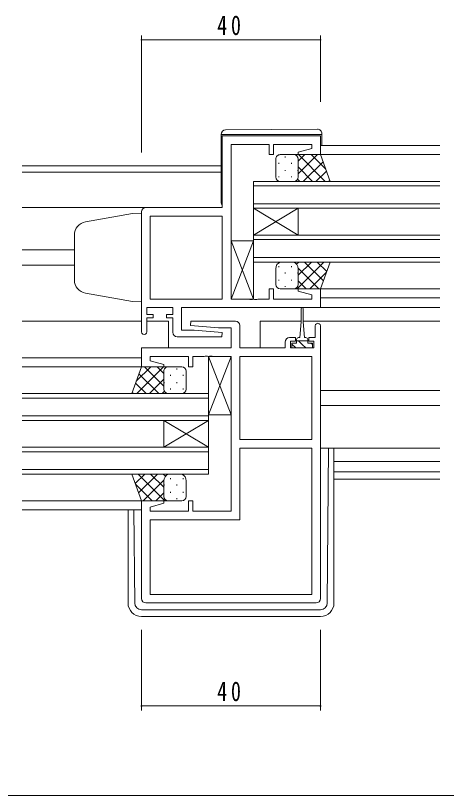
# Model space of a CAD drawing. Units: millimetres, scale not verified. Extents: x -567 to 567, y -403 to 403.
# Drawn here: x 222.9 to 319.1, y -63.6 to 110.7 of the extents above; entities that cross this region are included whole.
import ezdxf

# ---------------------------------------------------------------- set-up
doc = ezdxf.new("R2010")
doc.units = ezdxf.units.MM
doc.header["$LTSCALE"] = 2
for name, color, linetype, lineweight in [('0-3_YKK_11', 7, 'Continuous', 18), ('0-4_YKK_12', 2, 'Continuous', 18), ('0-5_YKK_13', 4, 'Continuous', 18), ('0-6_YKK_D', 6, 'Continuous', 18)]:
    doc.layers.add(name, color=color, linetype=linetype, lineweight=lineweight)
doc.styles.add('ＭＳ ゴシック', font='')
doc.styles.get('ＭＳ ゴシック').set_extended_font_data('MS Gothic')

msp = doc.modelspace()

# ---------------------------------------------------------------- linework, layer by layer
at = {"layer": '0-3_YKK_11'}
for p, q in [((269.024, 83.813), (291.024, 83.813)), ((269.024, 67.813), (269.024, 83.813)), ((291.024, 83.813), (291.024, 79.613)), ((279.524, 81.883), (271.024, 81.883)), ((271.024, 81.883), (271.024, 47.343)), ((289.094, 81.883), (280.524, 81.883)), ((285.995, 80.135), (289.094, 80.965)), ((289.094, 80.965), (289.094, 81.883)), ((286.064, 79.613), (285.995, 80.135)), ((291.024, 79.613), (286.064, 79.613)), ((251.024, 40.013), (251.024, 66.813)), ((252.024, 67.813), (269.024, 67.813)), ((252.954, 65.883), (269.024, 65.883)), ((252.954, 47.343), (252.954, 65.883)), ((269.024, 65.883), (269.024, 47.343)), ((269.024, 65.883), (269.024, 47.343)), ((285.995, 49.09), (286.064, 49.613)), ((289.094, 48.26), (285.995, 49.09)), ((286.064, 49.613), (291.024, 49.613)), ((291.024, 49.613), (291.024, 45.413)), ((269.024, 47.343), (252.954, 47.343)), ((271.024, 47.343), (275.066, 47.343)), ((275.066, 47.343), (275.249, 47.223)), ((275.249, 47.223), (275.799, 47.223)), ((275.799, 47.223), (275.982, 47.343)), ((275.982, 47.343), (276.066, 47.343)), ((276.066, 47.343), (276.249, 47.223)), ((276.249, 47.223), (276.799, 47.223)), ((276.799, 47.223), (276.982, 47.343)), ((276.982, 47.343), (279.524, 47.343)), ((280.524, 47.343), (289.094, 47.343)), ((289.094, 47.343), (289.094, 48.26)), ((258.024, 45.413), (252.224, 45.413)), ((259.954, 45.413), (259.954, 40.413)), ((291.024, 45.413), (259.954, 45.413)), ((253.624, 43.913), (253.624, 43.113)), ((256.624, 43.113), (256.624, 43.913)), ((273.024, 41.413), (273.024, 36.413)), ((291.024, 41.313), (291.024, -19.587)), ((283.124, 36.413), (283.124, 37.713)), ((251.024, 32.213), (251.024, 36.413)), ((251.024, 36.413), (271.094, 36.413)), ((273.024, 36.413), (283.124, 36.413)), ((284.324, 36.413), (289.524, 36.413)), ((252.954, 34.483), (252.954, 33.565)), ((261.524, 34.483), (252.954, 34.483)), ((252.954, 33.565), (256.053, 32.735)), ((271.024, -0.057), (271.024, 34.483)), ((273.024, 34.483), (289.094, 34.483)), ((273.024, 15.943), (273.024, 34.483)), ((289.094, 34.483), (289.094, 15.943)), ((289.094, 34.483), (289.094, 15.943)), ((255.985, 32.213), (251.024, 32.213)), ((256.053, 32.735), (255.985, 32.213)), ((289.094, 15.943), (273.024, 15.943)), ((273.024, 14.013), (289.094, 14.013)), ((273.024, -1.987), (273.024, 14.013)), ((289.094, 14.013), (289.094, -18.657)), ((251.024, 2.213), (255.985, 2.213)), ((251.024, -19.587), (251.024, 2.213)), ((255.985, 2.213), (256.053, 1.69)), ((261.524, 2.213), (262.524, 2.213)), ((261.524, -0.057), (261.524, 2.213)), ((262.524, 2.213), (262.524, -0.057)), ((256.053, 1.69), (252.954, 0.86)), ((252.954, 0.86), (252.954, -0.057)), ((252.954, -0.057), (261.524, -0.057)), ((262.524, -0.057), (271.024, -0.057)), ((252.954, -1.987), (273.024, -1.987)), ((252.954, -18.657), (252.954, -1.987)), ((289.094, -18.657), (252.954, -18.657)), ((289.094, -18.657), (252.954, -18.657)), ((290.024, -20.587), (252.024, -20.587))]:
    msp.add_line(p, q, dxfattribs=at)
for points in [[(280.524, 81.883), (280.524, 79.613), (279.524, 79.613), (279.524, 81.883)], [(279.524, 47.343), (279.524, 49.613), (280.524, 49.613), (280.524, 47.343)], [(252.224, 45.413), (252.224, 43.913), (253.624, 43.913)], [(256.624, 43.913), (258.024, 43.913), (258.024, 45.413)], [(253.624, 43.113), (252.224, 43.113), (252.224, 40.013)], [(258.024, 39.913), (258.024, 43.113), (256.624, 43.113)], [(271.094, 36.413), (271.094, 40.913), (268.217, 40.913), (262.004, 41.456), (262.046, 42.413), (272.024, 42.413)], [(259.954, 40.413), (262.831, 40.413), (269.044, 39.869), (269.002, 38.913), (259.024, 38.913)], [(289.524, 36.413), (289.524, 37.913), (288.424, 37.913), (288.424, 38.713), (289.824, 38.713), (289.824, 41.313)], [(284.124, 38.713), (285.424, 38.713), (285.424, 37.913), (284.324, 37.913), (284.324, 36.413)], [(271.024, 34.483), (266.982, 34.483), (266.799, 34.603), (266.249, 34.603), (266.066, 34.483), (265.982, 34.483), (265.799, 34.603), (265.249, 34.603), (265.066, 34.483), (262.524, 34.483), (262.524, 32.213), (261.524, 32.213), (261.524, 34.483)]]:
    msp.add_lwpolyline(points, dxfattribs=at)
for centre, radius, start, end in [((252.024, 66.813), 1, 90.00001, 179.99999), ((272.024, 41.413), 1, 0.00001, 89.99999), ((290.424, 41.313), 0.6, 359.99999, 180.00001), ((251.624, 40.013), 0.6, 179.99999, 0.00001), ((259.024, 39.913), 1, 180.00001, 269.99999), ((284.124, 37.713), 1, 90.00001, 179.99999), ((252.024, -19.587), 1, 180.00001, 269.99999), ((290.024, -19.587), 1, 270.00001, 359.99999)]:
    msp.add_arc(centre, radius, start, end, dxfattribs=at)
at = {"layer": '0-4_YKK_12'}
for p, q in [((317.649, 81.613), (291.024, 81.613)), ((317.649, 79.613), (291.024, 79.613)), ((268.824, 77.113), (224.399, 77.113)), ((268.824, 75.713), (224.399, 75.713)), ((276.024, 73.613), (276.024, 67.613)), ((317.649, 73.613), (276.024, 73.613)), ((276.024, 72.613), (317.649, 72.613)), ((317.649, 68.613), (276.024, 68.613)), ((252.024, 67.813), (224.399, 67.813)), ((276.024, 67.613), (276.024, 61.613)), ((276.024, 67.613), (286.024, 61.613)), ((276.024, 61.613), (286.024, 67.613)), ((276.024, 67.613), (317.649, 67.613)), ((286.024, 67.613), (286.024, 61.613)), ((276.024, 61.613), (276.024, 55.613)), ((317.649, 61.613), (276.024, 61.613)), ((276.024, 60.613), (317.649, 60.613)), ((236.024, 58.313), (224.399, 58.313)), ((317.649, 56.613), (276.024, 56.613)), ((236.024, 54.913), (224.399, 54.913)), ((276.024, 55.613), (317.649, 55.613)), ((291.024, 49.614), (317.649, 49.614)), ((291.024, 47.613), (317.649, 47.613)), ((290.524, 45.413), (317.649, 45.413)), ((251.024, 42.413), (224.399, 42.413)), ((257.024, 42.413), (252.224, 42.413)), ((257.024, 42.413), (257.024, 36.413)), ((277.524, 42.413), (277.524, 36.413)), ((286.674, 42.413), (277.524, 42.413)), ((317.649, 42.413), (287.174, 42.413)), ((251.024, 34.213), (224.399, 34.213)), ((251.269, 32.213), (224.399, 32.213)), ((266.024, 26.213), (224.399, 26.213)), ((266.024, 20.213), (266.024, 26.213)), ((317.649, 26.913), (291.024, 26.913)), ((224.399, 25.213), (266.024, 25.213)), ((317.649, 23.513), (291.024, 23.513)), ((266.024, 21.213), (224.399, 21.213)), ((224.399, 20.213), (266.024, 20.213)), ((256.024, 20.213), (256.024, 14.213)), ((266.024, 20.213), (256.024, 14.213)), ((266.024, 14.213), (256.024, 20.213)), ((266.024, 20.213), (266.024, 14.213)), ((266.024, 14.213), (224.399, 14.213)), ((266.024, 8.213), (266.024, 14.213)), ((224.399, 13.213), (266.024, 13.213)), ((317.649, 11.013), (294.023, 11.013)), ((266.024, 9.213), (224.399, 9.213)), ((317.649, 8.743), (294.023, 8.743)), ((224.399, 8.213), (266.024, 8.213)), ((317.649, 7.113), (294.023, 7.113)), ((251.524, 2.213), (224.399, 2.213)), ((251.024, 0.213), (224.399, 0.213))]:
    msp.add_line(p, q, dxfattribs=at)
at = {"layer": '0-5_YKK_13'}
for p, q in [((268.824, 84.113), (268.824, 83.813)), ((268.824, 68.813), (268.824, 83.813)), ((269.32, 84.113), (290.82, 84.113)), ((290.315, 85.3), (269.815, 85.121)), ((290.82, 84.113), (291.324, 84.113)), ((291.324, 84.113), (291.324, 84.3)), ((291.324, 83.813), (291.324, 84.113)), ((291.324, 83.813), (291.324, 81.613)), ((281.024, 74.613), (281.024, 78.613)), ((282.024, 79.613), (285.024, 79.613)), ((283.104, 79.193), (283.104, 78.993)), ((291.024, 79.613), (285.024, 79.613)), ((286.024, 78.12), (287.517, 79.613)), ((286.024, 75.291), (290.345, 79.613)), ((286.024, 78.613), (286.024, 75.013)), ((286.024, 78.613), (286.024, 74.613)), ((292.097, 73.613), (286.097, 79.613)), ((292.19, 76.348), (288.925, 79.613)), ((293.167, 73.613), (291.024, 79.613)), ((281.689, 77.778), (281.689, 77.578)), ((284.519, 77.778), (284.519, 77.578)), ((289.269, 73.613), (286.024, 76.857)), ((287.174, 73.613), (291.59, 78.029)), ((283.104, 76.163), (283.104, 75.963)), ((285.934, 76.163), (285.934, 75.963)), ((290.002, 73.613), (292.334, 75.945)), ((281.689, 74.748), (281.689, 74.548)), ((285.024, 73.613), (282.024, 73.613)), ((284.519, 74.748), (284.519, 74.548)), ((285.024, 73.613), (293.167, 73.613)), ((286.44, 73.613), (285.908, 74.145)), ((292.831, 73.613), (293.078, 73.86)), ((249.024, 66.443), (238.503, 64.588)), ((251.024, 66.513), (249.024, 66.443)), ((251.024, 66.513), (251.024, 46.713)), ((236.024, 61.633), (236.024, 51.456)), ((271.024, 60.343), (276.024, 60.343)), ((276.024, 47.343), (271.024, 60.343)), ((276.024, 60.343), (271.024, 47.343)), ((271.024, 47.343), (271.024, 60.343)), ((276.024, 60.343), (276.024, 47.343)), ((281.024, 54.113), (281.024, 50.613)), ((281.689, 54.478), (281.689, 54.678)), ((285.024, 55.613), (282.024, 55.613)), ((284.519, 54.478), (284.519, 54.678)), ((285.024, 55.613), (293.167, 55.613)), ((285.678, 55.146), (286.144, 55.613)), ((285.801, 49.613), (291.801, 55.613)), ((286.024, 52.664), (288.973, 55.613)), ((290.641, 49.613), (286.024, 54.229)), ((286.024, 50.613), (286.024, 54.113)), ((291.668, 51.415), (287.47, 55.613)), ((292.412, 53.499), (290.298, 55.613)), ((293.167, 55.613), (291.024, 49.613)), ((293.156, 55.583), (293.126, 55.613)), ((283.104, 53.063), (283.104, 53.263)), ((285.934, 53.063), (285.934, 53.263)), ((286.024, 50.613), (286.024, 53.713)), ((288.63, 49.613), (292.354, 53.337)), ((281.689, 51.448), (281.689, 51.648)), ((284.519, 51.448), (284.519, 51.648)), ((287.813, 49.613), (286.024, 51.401)), ((282.024, 49.613), (285.024, 49.613)), ((283.104, 50.033), (283.104, 50.233)), ((291.024, 49.613), (285.024, 49.613)), ((285.934, 50.198), (285.934, 50.233)), ((249.024, 46.782), (238.503, 48.638)), ((276.024, 47.343), (271.024, 47.343)), ((251.024, 46.713), (249.024, 46.782)), ((286.674, 42.213), (286.674, 45.163)), ((287.174, 45.163), (287.174, 42.213)), ((286.674, 42.213), (286.424, 38.713)), ((287.174, 42.213), (287.424, 38.713)), ((286.424, 38.713), (286.074, 38.713)), ((287.774, 38.713), (287.424, 38.713)), ((285.473, 36.413), (284.624, 37.262)), ((285.674, 38.313), (285.674, 37.513)), ((285.674, 38.013), (288.174, 38.013)), ((286.924, 37.207), (286.118, 38.013)), ((287.718, 36.413), (286.924, 37.207)), ((288.174, 37.513), (288.174, 38.313)), ((289.224, 37.152), (288.863, 37.513)), ((289.224, 36.413), (284.624, 36.413)), ((266.024, 34.483), (271.024, 34.483)), ((271.024, 21.483), (266.024, 34.483)), ((271.024, 34.483), (271.024, 21.483)), ((248.881, 26.213), (251.024, 32.213)), ((249.858, 28.948), (253.123, 32.213)), ((249.951, 26.213), (255.951, 32.213)), ((251.024, 32.213), (257.024, 32.213)), ((256.024, 27.891), (251.703, 32.213)), ((256.024, 30.72), (254.531, 32.213)), ((260.024, 32.213), (257.024, 32.213)), ((258.944, 31.793), (258.944, 31.593)), ((254.874, 26.213), (250.458, 30.629)), ((256.024, 31.213), (256.024, 27.213)), ((257.529, 30.378), (257.529, 30.178)), ((260.359, 30.378), (260.359, 30.178)), ((261.024, 27.213), (261.024, 31.213)), ((252.046, 26.213), (249.714, 28.545)), ((252.779, 26.213), (256.024, 29.457)), ((256.114, 28.763), (256.114, 28.563)), ((258.944, 28.763), (258.944, 28.563)), ((257.024, 26.213), (248.881, 26.213)), ((249.218, 26.213), (248.97, 26.46)), ((255.608, 26.213), (256.14, 26.745)), ((257.024, 26.213), (260.024, 26.213)), ((257.529, 27.348), (257.529, 27.148)), ((260.359, 27.348), (260.359, 27.148)), ((271.024, 21.483), (266.024, 21.483)), ((291.024, 14.013), (317.649, 14.013)), ((292.535, -20.597), (292.808, 14.013)), ((294.023, 14.013), (294.023, -20.585)), ((248.881, 8.213), (251.024, 2.213)), ((257.024, 8.213), (248.881, 8.213)), ((248.892, 8.183), (248.922, 8.213)), ((249.636, 6.099), (251.75, 8.213)), ((256.247, 2.213), (250.247, 8.213)), ((250.38, 4.015), (254.578, 8.213)), ((256.024, 5.264), (253.075, 8.213)), ((256.37, 7.746), (255.904, 8.213)), ((257.024, 8.213), (260.024, 8.213)), ((257.529, 7.078), (257.529, 7.278)), ((260.359, 7.078), (260.359, 7.278)), ((253.419, 2.213), (249.694, 5.937)), ((251.407, 2.213), (256.024, 6.829)), ((256.024, 3.213), (256.024, 6.713)), ((256.114, 5.663), (256.114, 5.863)), ((258.944, 5.663), (258.944, 5.863)), ((261.024, 6.713), (261.024, 3.213)), ((254.235, 2.213), (256.024, 4.001)), ((257.529, 4.048), (257.529, 4.248)), ((260.359, 4.048), (260.359, 4.248)), ((251.024, 2.213), (257.024, 2.213)), ((256.114, 2.798), (256.114, 2.833)), ((260.024, 2.213), (257.024, 2.213)), ((258.944, 2.633), (258.944, 2.833)), ((248.023, 0.213), (248.023, -20.585)), ((249.512, -20.597), (249.347, 0.213)), ((291.035, -22.085), (251.012, -22.085)), ((291.023, -23.585), (251.023, -23.585))]:
    msp.add_line(p, q, dxfattribs=at)
for points in [[(268.824, 84.121), (268.824, 84.113), (269.32, 84.113)], [(284.624, 36.413), (284.624, 37.513), (285.674, 37.513)], [(288.174, 37.513), (289.224, 37.513), (289.224, 36.413)], [(271.024, 34.483), (266.024, 21.483), (266.024, 34.483)]]:
    msp.add_lwpolyline(points, dxfattribs=at)
for centre, radius, start, end in [((269.824, 84.121), 1, 90.5, 180), ((290.324, 84.3), 1, 0, 90.5), ((282.024, 78.613), 1, 89.9999, 179.9999), ((285.024, 78.613), 1, 359.9999, 89.9999), ((282.024, 74.613), 1, 179.9999, 269.9999), ((285.024, 74.613), 1, 269.9999, 359.9999), ((269.324, 68.813), 0.5, 180, 233.13017), ((239.024, 61.633), 3, 100, 180), ((282.556, 54.174), 1.534, 110.30881, 182.3117), ((284.492, 54.174), 1.534, 357.68843, 69.69136), ((239.024, 51.592), 3, 180, 260), ((282.024, 50.613), 1, 180.0001, 270.0001), ((285.024, 50.613), 1, 270.0001, 0.0001), ((286.924, 45.163), 0.25, 0, 180), ((286.074, 38.313), 0.4, 90, 180), ((287.774, 38.313), 0.4, 0, 90), ((257.024, 31.213), 1, 90.0001, 180.0001), ((260.024, 31.213), 1, 0.0001, 90.0001), ((257.024, 27.213), 1, 180.0001, 270.0001), ((260.024, 27.213), 1, 270.0001, 0.0001), ((257.556, 6.774), 1.534, 110.30864, 182.31157), ((259.492, 6.774), 1.534, 357.6883, 69.69119), ((257.024, 3.213), 1, 179.9999, 269.9999), ((260.024, 3.213), 1, 269.9999, 359.9999), ((251.023, -20.585), 3, 180, 270), ((251.012, -20.585), 1.5, 180.45233, 270), ((291.023, -20.585), 3, 270, 0), ((291.035, -20.585), 1.5, 270, 359.54767)]:
    msp.add_arc(centre, radius, start, end, dxfattribs=at)
at = {"layer": '0-6_YKK_D'}
for p, q in [((251.024, 80.065), (251.024, 106.262)), ((291.024, 105.262), (251.024, 105.262)), ((291.024, 91.394), (291.024, 106.262)), ((251.024, -26.585), (251.024, -44.585)), ((291.024, -26.585), (291.024, -44.585)), ((251.024, -43.585), (291.024, -43.585)), ((-100.726, -63.585), (385.274, -63.585))]:
    msp.add_line(p, q, dxfattribs=at)
for centre, start, end in [((251.024, 105.262), 0, 180), ((251.024, 105.262), 180, 0), ((291.024, 105.262), 0, 180), ((291.024, 105.262), 180, 0), ((251.024, -43.585), 0, 180), ((291.024, -43.585), 0, 180), ((251.024, -43.585), 180, 0), ((291.024, -43.585), 180, 0)]:
    msp.add_arc(centre, 0.106, start, end, dxfattribs=at)

# ---------------------------------------------------------------- texts
at = {"layer": '0-6_YKK_D', "color": 7, "char_height": 4.399, "attachment_point": 7, "style": 'ＭＳ ゴシック'}
for insert in [(267.93, 106.262), (267.93, -42.585)]:
    msp.add_mtext('\\T1.37;\\W0.75;40', dxfattribs=dict(at, insert=insert))

doc.saveas('drawing.dxf')
